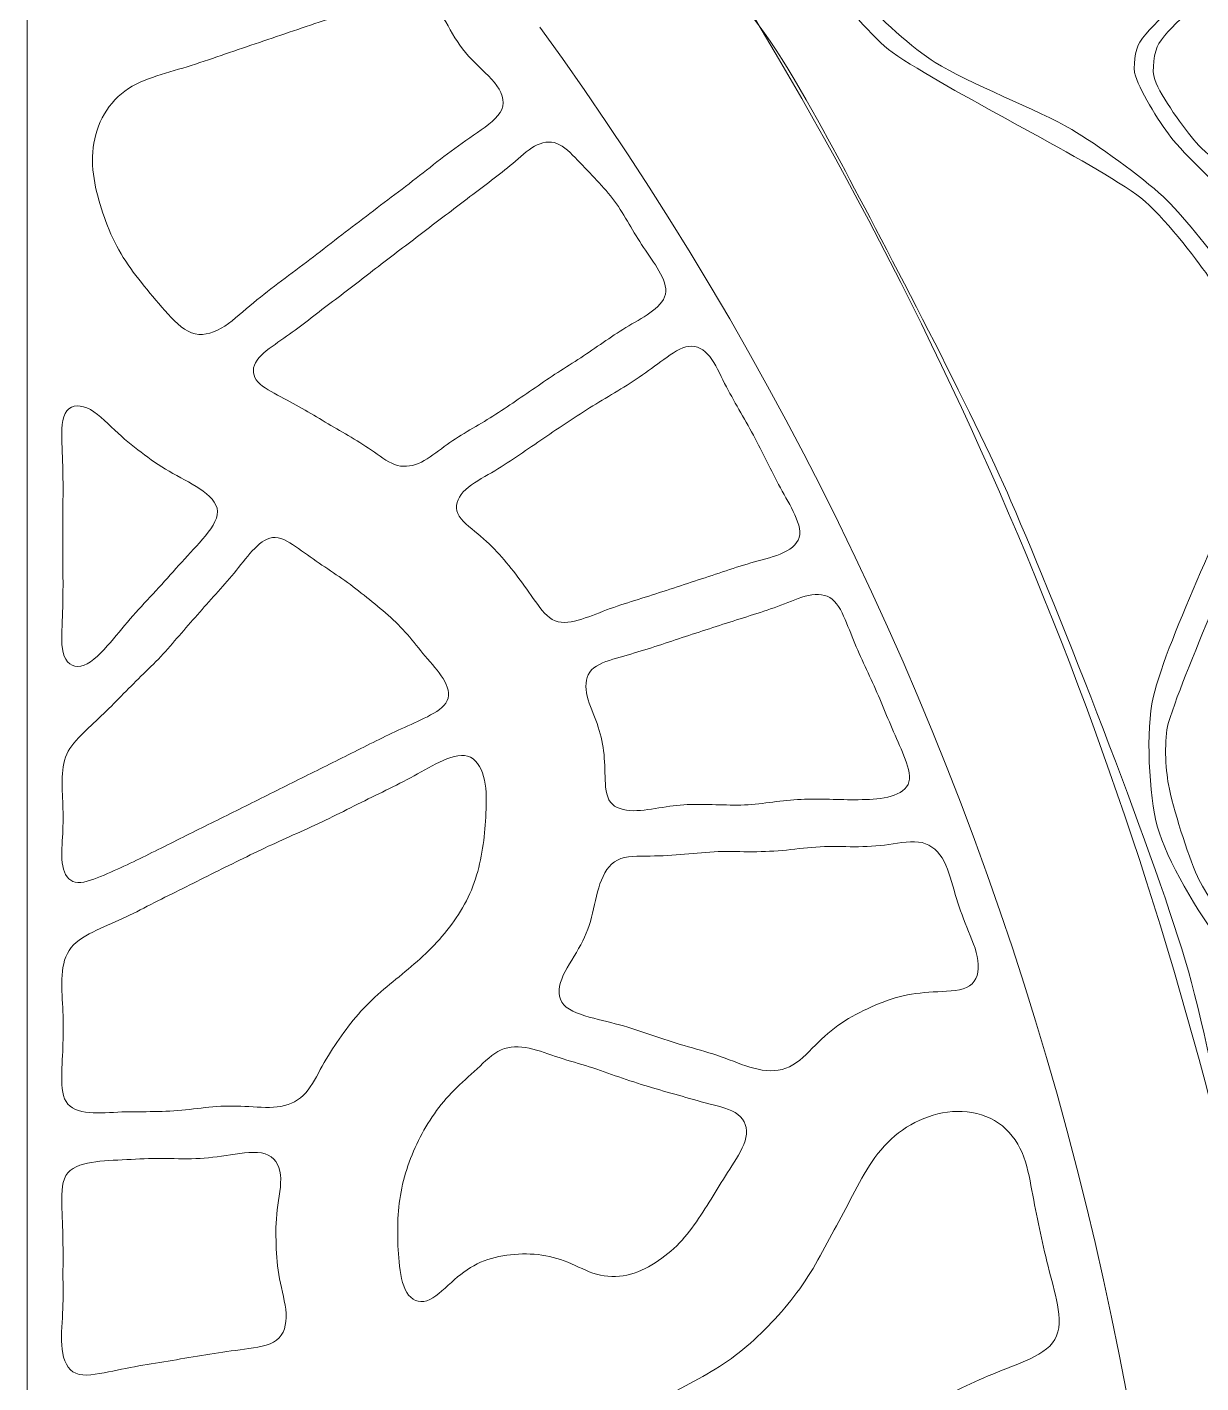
# Model space of a CAD drawing. Header units: inches. Extents: x 36 to 79.2, y 17.3 to 55.9.
# Drawn here: x 36.25 to 43.8, y 37.19 to 45.91 of the extents above; entities that cross this region are included whole.
import ezdxf

# ---------------------------------------------------------------- set-up
doc = ezdxf.new("R2010")
doc.units = ezdxf.units.IN
for name, color, linetype, lineweight in [('01_ORIGINAL_CAD', 7, 'CONTINUOUS', 20), ('02_APPROVED_PDF_OUTLINES', 7, 'CONTINUOUS', 15), ('10_EXTENSION_MASSES', 7, 'CONTINUOUS', 15)]:
    doc.layers.add(name, color=color, linetype=linetype, lineweight=lineweight)

msp = doc.modelspace()

# ---------------------------------------------------------------- linework, layer by layer
at = {"layer": '01_ORIGINAL_CAD'}
msp.add_line((36.2477, 17.9065), (36.2477, 55.9005), dxfattribs=at)
msp.add_lwpolyline([(44.2832, 37.0838, 0.090917), (40.9305, 45.9685, -0.652582), (40.9305, 49.0108, -0.158741), (45.0035, 48.4251, -0.098355), (47.824, 46.2028), (47.7547, 46.078)], format="xyb", dxfattribs=at)
msp.add_arc((22.064, 33.1953), 21.6191, 354.05829, 36.03187, dxfattribs=at)
at = {"layer": '02_APPROVED_PDF_OUTLINES'}
msp.add_open_spline([(41.9786, 49.0736), (42.1684, 49.0894), (42.5505, 49.0903), (42.7403, 49.0755), (42.9387, 49.06), (43.3354, 49.0074), (43.5268, 48.9529), (43.904, 48.8455), (44.6454, 48.5848), (45.006, 48.4306), (45.2068, 48.3448), (45.5113, 48.1413), (45.764, 47.9966), (45.7387, 47.8581), (45.6701, 47.6852), (45.6882, 47.5811), (45.7069, 47.4737), (45.8123, 47.2624), (45.9027, 47.2015), (46.2042, 46.9981), (46.8693, 46.6924), (47.2069, 46.5571), (47.2781, 46.5285), (47.4464, 46.5924), (47.5137, 46.5555), (47.6111, 46.5021), (47.7568, 46.3222), (47.8116, 46.2255), (47.8275, 46.1973), (47.7838, 46.1438), (47.7699, 46.1029), (47.0293, 46.5039), (46.2888, 46.9048), (45.5482, 47.3058), (45.2688, 46.5247), (44.8788, 45.5613), (44.7099, 44.9626), (44.6226, 44.6532), (44.5534, 44.0101), (44.5279, 43.6896), (44.5187, 43.5732), (44.5427, 43.3376), (44.5718, 43.2244), (44.5795, 43.1943), (44.637, 43.1496), (44.6678, 43.1456), (44.7464, 43.1356), (44.8784, 43.163), (44.9837, 43.1716), (44.9951, 43.1079), (45.0066, 43.0442), (45.018, 42.9805), (44.8818, 42.915), (44.677, 42.8751), (44.6093, 42.7841), (44.4642, 42.5889), (44.2942, 42.1247), (44.2117, 41.8958), (44.148, 41.7193), (44.0486, 41.3547), (44.0264, 41.1683), (44.0152, 41.0738), (44.0502, 40.8817), (44.0802, 40.7913), (44.1187, 40.6757), (44.2176, 40.4472), (44.2971, 40.3549), (44.5796, 40.0272), (45.2509, 39.4682), (45.5156, 39.126), (45.6355, 38.971), (45.7462, 38.5848), (45.8098, 38.3995), (45.8247, 38.356), (45.8468, 38.2582), (45.8274, 38.2167), (45.806, 38.1709), (45.7203, 38.1349), (45.6668, 38.0941), (45.8816, 37.7202), (46.1334, 37.2425), (46.3112, 36.9723), (46.4886, 36.7028), (46.8272, 36.2836), (47.0852, 35.9392), (47.3883, 36.007), (47.6915, 36.0747), (47.9947, 36.1425), (48.0209, 36.0542), (48.0384, 35.9373), (48.0732, 35.8776), (48.1064, 35.8208), (48.2041, 35.7278), (48.2583, 35.6906), (48.3725, 35.6123), (48.6099, 35.4635), (48.7411, 35.4196), (48.8182, 35.3937), (48.9911, 35.389), (49.0663, 35.4198), (49.1608, 35.4584), (49.2755, 35.5939), (49.3801, 35.6809), (49.477, 35.629), (49.574, 35.5771), (49.6709, 35.5251), (49.5983, 35.3856), (49.4752, 35.2225), (49.4531, 35.1066), (49.4386, 35.0305), (49.4874, 34.8695), (49.534, 34.8076), (49.7241, 34.5546), (50.199, 34.1265), (50.3831, 33.8692), (50.5809, 33.5928), (50.8692, 32.9722), (51.0523, 32.6859), (51.1111, 32.5939), (51.2593, 32.4293), (51.3459, 32.363), (51.4039, 32.3186), (51.5447, 32.2665), (51.6166, 32.2538), (51.7019, 32.2387), (51.8798, 32.2301), (51.963, 32.254), (52.2104, 32.3253), (52.6762, 32.5528), (52.9218, 32.63), (53.1693, 32.7078), (53.6722, 32.8549), (53.9311, 32.8725), (54.4794, 32.9097), (55.5806, 32.8168), (56.1293, 32.8476), (56.2022, 32.8517), (56.323, 32.9559), (56.3723, 33.0098), (56.3999, 33.04), (56.3869, 33.1429), (56.4206, 33.1662), (56.4938, 33.2168), (56.6462, 33.2402), (56.759, 33.2773), (56.7943, 33.18), (56.8158, 33.0455), (56.8649, 32.9855), (56.9094, 32.9311), (57.0399, 32.8507), (57.1101, 32.8484), (57.4639, 32.8365), (58.1698, 32.9264), (58.5238, 32.9297), (58.9523, 32.9336), (59.8149, 32.9496), (60.2374, 32.8772), (61.0286, 32.7417), (62.5606, 32.2275), (63.3535, 32.1024), (63.4351, 32.0895), (63.5483, 32.2718), (63.5708, 32.3513), (63.5933, 32.4308), (63.5503, 32.602), (63.5163, 32.6773), (63.4477, 32.8292), (63.2744, 33.1176), (63.1672, 33.2451), (63.0497, 33.3849), (62.8066, 33.5723), (62.6262, 33.7358), (62.732, 33.7813), (62.8377, 33.8268), (62.9434, 33.8723), (63.0241, 33.8003), (63.1377, 33.7219), (63.1855, 33.6564), (63.374, 33.3985), (63.6509, 32.9428), (63.8836, 32.586), (63.8319, 32.7962), (63.751, 33.0557), (63.7287, 33.2165), (63.6983, 33.435), (63.7164, 33.8809), (63.6736, 34.0973), (63.6412, 34.261), (63.5241, 34.5806), (63.4315, 34.7194), (63.3409, 34.8553), (63.0628, 35.0445), (62.9585, 35.1701), (62.9016, 35.2385), (62.8493, 35.3807), (62.7947, 35.486), (62.6882, 35.4367), (62.5615, 35.3557), (62.4752, 35.3382), (62.2766, 35.2978), (61.8578, 35.3297), (61.6685, 35.2571), (61.2353, 35.0911), (60.455, 34.5683), (60.0232, 34.3984), (59.8843, 34.3437), (59.6254, 34.3829), (59.4265, 34.3752), (59.6631, 34.5555), (59.9388, 34.8124), (60.1363, 34.9163), (60.231, 34.9661), (60.4625, 34.9299), (60.5609, 34.9722), (60.8589, 35.1002), (61.396, 35.4824), (61.7023, 35.589), (61.9076, 35.6604), (62.3516, 35.6922), (62.5679, 35.6704), (62.7522, 35.6517), (63.0354, 35.5105), (63.2691, 35.4306), (63.1814, 35.5421), (63.0857, 35.6947), (63.0059, 35.7651), (62.8969, 35.8615), (62.6542, 36.0269), (62.523, 36.0898), (62.384, 36.1565), (62.0875, 36.2496), (61.936, 36.2781), (61.7961, 36.3045), (61.5568, 36.2978), (61.3672, 36.3076), (61.52, 36.478), (61.7479, 36.6658), (61.8256, 36.8189), (61.8951, 36.9559), (61.8974, 37.222), (61.9333, 37.4236), (61.9921, 37.3924), (62.051, 37.3611), (62.1099, 37.3299), (62.0927, 37.173), (62.0418, 36.9765), (62.0583, 36.8593), (62.071, 36.7683), (62.1505, 36.5882), (62.2219, 36.5303), (62.4265, 36.3642), (62.9204, 36.1539), (63.128, 35.9915), (63.25, 35.896), (63.47, 35.6588), (63.5221, 35.5129), (63.5856, 35.3355), (63.5213, 34.9432), (63.568, 34.7606), (63.6293, 34.5208), (63.8851, 34.0859), (63.9481, 33.8466), (63.9887, 33.6927), (63.9515, 33.3677), (63.9764, 33.2105), (63.9934, 33.1032), (64.1242, 32.9067), (64.1143, 32.7985), (64.1049, 32.6953), (63.9766, 32.5161), (63.9062, 32.4401), (63.8076, 32.3337), (63.5767, 32.1526), (63.4503, 32.0814), (63.3613, 32.0313), (63.1596, 31.9454), (63.059, 31.9632), (62.8273, 32.0042), (62.4082, 32.2395), (62.1825, 32.306), (61.8888, 32.3925), (61.2901, 32.5269), (60.9875, 32.5735), (60.5514, 32.6406), (59.6727, 32.7319), (59.2324, 32.7603), (58.8493, 32.7851), (58.0807, 32.7992), (57.6971, 32.786), (56.8793, 32.7579), (55.2386, 32.7186), (54.4297, 32.5954), (53.7256, 32.4882), (52.3667, 32.0384), (51.6749, 31.869), (51.6236, 31.8564), (51.5134, 31.8521), (51.4633, 31.869), (51.3892, 31.8941), (51.2389, 31.9659), (51.1954, 32.031), (50.9617, 32.3813), (50.6193, 33.1595), (50.374, 33.5018), (50.1318, 33.8398), (49.5574, 34.4464), (49.2579, 34.7349), (49.1095, 34.8778), (48.7666, 35.1112), (48.5912, 35.2193), (48.4057, 35.3337), (48.0207, 35.5417), (47.8183, 35.6225), (47.5022, 35.7489), (46.7898, 35.8329), (46.5239, 36.0455), (46.2465, 36.2673), (45.9225, 36.93), (45.7774, 37.2542), (45.6525, 37.5334), (45.5504, 38.1438), (45.4551, 38.4344), (45.4091, 38.5747), (45.2954, 38.8502), (45.214, 38.9733), (45.1203, 39.1152), (44.8867, 39.3657), (44.7629, 39.4822), (44.5877, 39.6472), (44.1931, 39.9275), (44.0214, 40.096), (43.9456, 40.1705), (43.8247, 40.3496), (43.7807, 40.4463), (43.7165, 40.5876), (43.6224, 40.8857), (43.5933, 41.0381), (43.5748, 41.1344), (43.5641, 41.3364), (43.5924, 41.4302), (43.7172, 41.8433), (44.1005, 42.626), (44.1996, 43.046), (44.2476, 43.2495), (44.2093, 43.6764), (44.1706, 43.882), (44.1472, 44.0063), (44.0252, 44.2344), (43.9562, 44.3404), (43.8709, 44.4714), (43.6728, 44.7163), (43.5582, 44.8225), (43.4247, 44.9462), (43.1282, 45.1609), (42.9713, 45.2533), (42.7601, 45.3775), (42.2988, 45.5545), (42.0917, 45.6854), (41.9581, 45.7699), (41.7136, 45.9791), (41.6206, 46.1069), (41.5248, 46.2383), (41.3837, 46.5401), (41.3528, 46.6998), (41.3149, 46.8949), (41.3223, 47.2982), (41.3512, 47.4949), (41.3692, 47.6173), (41.471, 47.8489), (41.537, 47.9534), (41.6036, 48.0588), (41.7683, 48.2546), (41.8734, 48.3216), (42.0252, 48.4182), (42.3651, 48.551), (42.5402, 48.5922), (42.6861, 48.6266), (42.9897, 48.6288), (43.1394, 48.6195), (43.3138, 48.6088), (43.6597, 48.5508), (43.8302, 48.5126), (43.9597, 48.4836), (44.2152, 48.4065), (44.336, 48.3516), (44.4832, 48.2848), (44.7726, 48.1329), (44.8961, 48.0286), (44.9821, 47.956), (45.1144, 47.7651), (45.1547, 47.66), (45.1951, 47.5548), (45.2432, 47.3199), (45.209, 47.2125), (45.101, 46.8728), (44.7347, 46.2531), (44.6022, 45.9221), (44.5029, 45.6742), (44.3826, 45.1506), (44.284, 44.9025), (44.2712, 44.8702), (44.2061, 44.8522), (44.1672, 44.827), (44.0356, 44.9411), (43.859, 45.0713), (43.7724, 45.1691), (43.6919, 45.26), (43.5478, 45.461), (43.5049, 45.5747), (43.4842, 45.6295), (43.5002, 45.758), (43.5317, 45.8074), (43.6099, 45.93), (43.8465, 46.1131), (43.926, 46.2348), (43.9942, 46.3389), (44.09, 46.5739), (44.113, 46.6962), (44.1439, 46.8608), (44.1551, 47.199), (44.1385, 47.3657), (44.1272, 47.4796), (44.0612, 47.7045), (44.0027, 47.8028), (43.9562, 47.8808), (43.8138, 48.0044), (43.7333, 48.0465), (43.6284, 48.1013), (43.3962, 48.163), (43.2792, 48.1811), (43.1345, 48.2035), (42.8392, 48.2264), (42.6939, 48.2075), (42.5604, 48.1902), (42.353, 48.095), (42.1825, 48.0387), (42.4084, 48.0623), (42.6899, 48.107), (42.8602, 48.1094), (42.9974, 48.1113), (43.2717, 48.0819), (43.4064, 48.056), (43.4834, 48.0412), (43.6351, 47.9907), (43.7008, 47.9479), (43.77, 47.903), (43.8989, 47.7887), (43.9331, 47.7136), (43.9875, 47.5943), (44.0344, 47.3315), (44.0412, 47.2006), (44.0485, 47.0619), (44.0197, 46.7829), (43.9889, 46.6475), (43.9662, 46.5477), (43.8883, 46.3541), (43.8297, 46.2701), (43.7412, 46.1432), (43.4951, 45.9449), (43.4092, 45.8163), (43.3786, 45.7705), (43.3629, 45.65), (43.3807, 45.5979), (43.4193, 45.4846), (43.5474, 45.2774), (43.6243, 45.1857), (43.7315, 45.0579), (43.9735, 44.8242), (44.1101, 44.7285), (44.1435, 44.7051), (44.239, 44.7089), (44.2731, 44.7311), (44.3221, 44.763), (44.387, 44.8676), (44.4076, 44.9223), (44.4812, 45.1188), (44.5658, 45.5334), (44.6465, 45.7271), (44.7845, 46.0586), (45.1448, 46.6836), (45.2795, 47.0165), (45.318, 47.1115), (45.3506, 47.3221), (45.3326, 47.4231), (45.3081, 47.5611), (45.2066, 47.8333), (45.1156, 47.94), (44.9916, 48.0853), (44.6737, 48.3113), (44.5025, 48.3959), (44.3022, 48.495), (43.8703, 48.6275), (43.6499, 48.6645), (43.3875, 48.7085), (42.8516, 48.7429), (42.5867, 48.7174), (42.4182, 48.7011), (42.0923, 48.5838), (41.9451, 48.5001), (41.8134, 48.4253), (41.5753, 48.2237), (41.4935, 48.0961), (41.3841, 47.9254), (41.2393, 47.5386), (41.201, 47.3394), (41.1717, 47.1874), (41.1997, 46.8729), (41.2287, 46.7208), (41.2544, 46.5862), (41.3466, 46.3233), (41.4175, 46.206), (41.4957, 46.0767), (41.6914, 45.8371), (41.8154, 45.7508), (42.1891, 45.4907), (43.0163, 45.0958), (43.3887, 44.8339), (43.5257, 44.7376), (43.7352, 44.4683), (43.833, 44.3322), (43.8945, 44.2467), (43.996, 44.0572), (44.0206, 43.9547), (44.0641, 43.7732), (44.1424, 43.3947), (44.1018, 43.2125), (44.0079, 42.7915), (43.594, 42.0172), (43.4947, 41.5974), (43.4468, 41.3945), (43.4675, 40.965), (43.5229, 40.7641), (43.5784, 40.5628), (43.791, 40.1918), (43.9261, 40.0326), (44.0771, 39.8547), (44.4791, 39.6017), (44.647, 39.4396), (44.7915, 39.3001), (45.0871, 39.013), (45.1711, 38.8305), (45.3503, 38.4411), (45.5074, 37.5855), (45.6805, 37.1933), (45.8102, 36.8996), (46.1413, 36.4718), (46.3717, 36.1111), (45.8269, 36.1808), (45.1156, 36.1571), (44.7374, 36.3202), (44.56, 36.3967), (44.398, 36.7998), (44.3444, 36.9853), (44.1368, 37.7038), (43.9163, 39.1904), (43.7012, 39.9066), (43.474, 40.6632), (42.8931, 42.1356), (42.5799, 42.8608), (42.3386, 43.4197), (41.7725, 44.4992), (41.4862, 45.0364), (41.3588, 45.2754), (41.0977, 45.7543), (40.9262, 45.964), (40.8498, 46.0574), (40.6093, 46.1425), (40.5173, 46.2206), (40.4267, 46.2976), (40.2608, 46.4738), (40.2032, 46.5778), (40.1167, 46.7338), (39.9753, 47.0681), (39.9499, 47.2447), (39.9239, 47.4247), (39.9666, 47.7919), (40.0025, 47.9702), (40.0226, 48.0705), (40.1141, 48.2579), (40.1707, 48.3431), (40.2185, 48.4151), (40.3406, 48.5428), (40.4134, 48.5893), (40.5768, 48.6936), (40.9199, 48.8826), (41.105, 48.9399), (41.3161, 49.0052), (41.7585, 49.0554), (41.9786, 49.0736)], degree=3, knots=[0, 0, 0, 0, 0.005102, 0.005102, 0.005102, 0.010204, 0.010204, 0.010204, 0.015306, 0.015306, 0.015306, 0.020408, 0.020408, 0.020408, 0.02551, 0.02551, 0.02551, 0.030612, 0.030612, 0.030612, 0.035714, 0.035714, 0.035714, 0.040816, 0.040816, 0.040816, 0.045918, 0.045918, 0.045918, 0.05102, 0.05102, 0.05102, 0.056122, 0.056122, 0.056122, 0.061224, 0.061224, 0.061224, 0.066327, 0.066327, 0.066327, 0.071429, 0.071429, 0.071429, 0.076531, 0.076531, 0.076531, 0.081633, 0.081633, 0.081633, 0.086735, 0.086735, 0.086735, 0.091837, 0.091837, 0.091837, 0.096939, 0.096939, 0.096939, 0.102041, 0.102041, 0.102041, 0.107143, 0.107143, 0.107143, 0.112245, 0.112245, 0.112245, 0.117347, 0.117347, 0.117347, 0.122449, 0.122449, 0.122449, 0.127551, 0.127551, 0.127551, 0.132653, 0.132653, 0.132653, 0.137755, 0.137755, 0.137755, 0.142857, 0.142857, 0.142857, 0.147959, 0.147959, 0.147959, 0.153061, 0.153061, 0.153061, 0.158163, 0.158163, 0.158163, 0.163265, 0.163265, 0.163265, 0.168367, 0.168367, 0.168367, 0.173469, 0.173469, 0.173469, 0.178571, 0.178571, 0.178571, 0.183673, 0.183673, 0.183673, 0.188776, 0.188776, 0.188776, 0.193878, 0.193878, 0.193878, 0.19898, 0.19898, 0.19898, 0.204082, 0.204082, 0.204082, 0.209184, 0.209184, 0.209184, 0.214286, 0.214286, 0.214286, 0.219388, 0.219388, 0.219388, 0.22449, 0.22449, 0.22449, 0.229592, 0.229592, 0.229592, 0.234694, 0.234694, 0.234694, 0.239796, 0.239796, 0.239796, 0.244898, 0.244898, 0.244898, 0.25, 0.25, 0.25, 0.255102, 0.255102, 0.255102, 0.260204, 0.260204, 0.260204, 0.265306, 0.265306, 0.265306, 0.270408, 0.270408, 0.270408, 0.27551, 0.27551, 0.27551, 0.280612, 0.280612, 0.280612, 0.285714, 0.285714, 0.285714, 0.290816, 0.290816, 0.290816, 0.295918, 0.295918, 0.295918, 0.30102, 0.30102, 0.30102, 0.306122, 0.306122, 0.306122, 0.311224, 0.311224, 0.311224, 0.316327, 0.316327, 0.316327, 0.321429, 0.321429, 0.321429, 0.326531, 0.326531, 0.326531, 0.331633, 0.331633, 0.331633, 0.336735, 0.336735, 0.336735, 0.341837, 0.341837, 0.341837, 0.346939, 0.346939, 0.346939, 0.352041, 0.352041, 0.352041, 0.357143, 0.357143, 0.357143, 0.362245, 0.362245, 0.362245, 0.367347, 0.367347, 0.367347, 0.372449, 0.372449, 0.372449, 0.377551, 0.377551, 0.377551, 0.382653, 0.382653, 0.382653, 0.387755, 0.387755, 0.387755, 0.392857, 0.392857, 0.392857, 0.397959, 0.397959, 0.397959, 0.403061, 0.403061, 0.403061, 0.408163, 0.408163, 0.408163, 0.413265, 0.413265, 0.413265, 0.418367, 0.418367, 0.418367, 0.423469, 0.423469, 0.423469, 0.428571, 0.428571, 0.428571, 0.433673, 0.433673, 0.433673, 0.438776, 0.438776, 0.438776, 0.443878, 0.443878, 0.443878, 0.44898, 0.44898, 0.44898, 0.454082, 0.454082, 0.454082, 0.459184, 0.459184, 0.459184, 0.464286, 0.464286, 0.464286, 0.469388, 0.469388, 0.469388, 0.47449, 0.47449, 0.47449, 0.479592, 0.479592, 0.479592, 0.484694, 0.484694, 0.484694, 0.489796, 0.489796, 0.489796, 0.494898, 0.494898, 0.494898, 0.5, 0.5, 0.5, 0.505102, 0.505102, 0.505102, 0.510204, 0.510204, 0.510204, 0.515306, 0.515306, 0.515306, 0.520408, 0.520408, 0.520408, 0.52551, 0.52551, 0.52551, 0.530612, 0.530612, 0.530612, 0.535714, 0.535714, 0.535714, 0.540816, 0.540816, 0.540816, 0.545918, 0.545918, 0.545918, 0.55102, 0.55102, 0.55102, 0.556122, 0.556122, 0.556122, 0.561224, 0.561224, 0.561224, 0.566327, 0.566327, 0.566327, 0.571429, 0.571429, 0.571429, 0.576531, 0.576531, 0.576531, 0.581633, 0.581633, 0.581633, 0.586735, 0.586735, 0.586735, 0.591837, 0.591837, 0.591837, 0.596939, 0.596939, 0.596939, 0.602041, 0.602041, 0.602041, 0.607143, 0.607143, 0.607143, 0.612245, 0.612245, 0.612245, 0.617347, 0.617347, 0.617347, 0.622449, 0.622449, 0.622449, 0.627551, 0.627551, 0.627551, 0.632653, 0.632653, 0.632653, 0.637755, 0.637755, 0.637755, 0.642857, 0.642857, 0.642857, 0.647959, 0.647959, 0.647959, 0.653061, 0.653061, 0.653061, 0.658163, 0.658163, 0.658163, 0.663265, 0.663265, 0.663265, 0.668367, 0.668367, 0.668367, 0.673469, 0.673469, 0.673469, 0.678571, 0.678571, 0.678571, 0.683673, 0.683673, 0.683673, 0.688776, 0.688776, 0.688776, 0.693878, 0.693878, 0.693878, 0.69898, 0.69898, 0.69898, 0.704082, 0.704082, 0.704082, 0.709184, 0.709184, 0.709184, 0.714286, 0.714286, 0.714286, 0.719388, 0.719388, 0.719388, 0.72449, 0.72449, 0.72449, 0.729592, 0.729592, 0.729592, 0.734694, 0.734694, 0.734694, 0.739796, 0.739796, 0.739796, 0.744898, 0.744898, 0.744898, 0.75, 0.75, 0.75, 0.755102, 0.755102, 0.755102, 0.760204, 0.760204, 0.760204, 0.765306, 0.765306, 0.765306, 0.770408, 0.770408, 0.770408, 0.77551, 0.77551, 0.77551, 0.780612, 0.780612, 0.780612, 0.785714, 0.785714, 0.785714, 0.790816, 0.790816, 0.790816, 0.795918, 0.795918, 0.795918, 0.80102, 0.80102, 0.80102, 0.806122, 0.806122, 0.806122, 0.811224, 0.811224, 0.811224, 0.816327, 0.816327, 0.816327, 0.821429, 0.821429, 0.821429, 0.826531, 0.826531, 0.826531, 0.831633, 0.831633, 0.831633, 0.836735, 0.836735, 0.836735, 0.841837, 0.841837, 0.841837, 0.846939, 0.846939, 0.846939, 0.852041, 0.852041, 0.852041, 0.857143, 0.857143, 0.857143, 0.862245, 0.862245, 0.862245, 0.867347, 0.867347, 0.867347, 0.872449, 0.872449, 0.872449, 0.877551, 0.877551, 0.877551, 0.882653, 0.882653, 0.882653, 0.887755, 0.887755, 0.887755, 0.892857, 0.892857, 0.892857, 0.897959, 0.897959, 0.897959, 0.903061, 0.903061, 0.903061, 0.908163, 0.908163, 0.908163, 0.913265, 0.913265, 0.913265, 0.918367, 0.918367, 0.918367, 0.923469, 0.923469, 0.923469, 0.928571, 0.928571, 0.928571, 0.933673, 0.933673, 0.933673, 0.938776, 0.938776, 0.938776, 0.943878, 0.943878, 0.943878, 0.94898, 0.94898, 0.94898, 0.954082, 0.954082, 0.954082, 0.959184, 0.959184, 0.959184, 0.964286, 0.964286, 0.964286, 0.969388, 0.969388, 0.969388, 0.97449, 0.97449, 0.97449, 0.979592, 0.979592, 0.979592, 0.984694, 0.984694, 0.984694, 0.989796, 0.989796, 0.989796, 0.994898, 0.994898, 0.994898, 1, 1, 1, 1], dxfattribs=at)
at = {"layer": '10_EXTENSION_MASSES'}
for points, knots in [([(36.6888, 44.8819), (36.6729, 44.9568), (36.664, 45.0326), (36.6698, 45.1084), (36.6756, 45.1842), (36.6961, 45.26), (36.7312, 45.3282), (36.7663, 45.3963), (36.8159, 45.4567), (36.8767, 45.5011), (36.9375, 45.5454), (37.0095, 45.5737), (37.0828, 45.5981), (37.1562, 45.6225), (37.2308, 45.643), (37.3045, 45.666), (37.3782, 45.689), (37.4509, 45.7146), (37.5238, 45.7397), (37.5967, 45.7649), (37.6697, 45.7896), (37.7429, 45.8143), (37.816, 45.839), (37.8892, 45.8637), (37.9622, 45.8885), (38.0353, 45.9134), (38.1082, 45.9384), (38.181, 45.9622), (38.2538, 45.986), (38.3265, 46.0085), (38.4012, 46.0341), (38.476, 46.0597), (38.5529, 46.0884), (38.6267, 46.1046), (38.7005, 46.1209), (38.7713, 46.1248), (38.8257, 46.0916), (38.8801, 46.0584), (38.9182, 45.9881), (38.9569, 45.9199), (38.9956, 45.8516), (39.0349, 45.7853), (39.0884, 45.7256), (39.1419, 45.666), (39.2096, 45.613), (39.2553, 45.5559), (39.3009, 45.4988), (39.3246, 45.4376), (39.3023, 45.3829), (39.2801, 45.3283), (39.212, 45.2801), (39.1458, 45.2337), (39.0795, 45.1874), (39.015, 45.1428), (38.9536, 45.0969), (38.8923, 45.0509), (38.834, 45.0036), (38.7741, 44.9569), (38.7143, 44.9103), (38.6528, 44.8643), (38.5916, 44.818), (38.5304, 44.7717), (38.4695, 44.7251), (38.4087, 44.6788), (38.348, 44.6325), (38.2873, 44.5866), (38.2268, 44.5398), (38.1662, 44.493), (38.1056, 44.4454), (38.0448, 44.3991), (37.9839, 44.3528), (37.9228, 44.3078), (37.8623, 44.2621), (37.8017, 44.2164), (37.7419, 44.17), (37.6812, 44.1184), (37.6206, 44.0669), (37.5593, 44.0101), (37.496, 43.974), (37.4328, 43.9378), (37.3677, 43.9223), (37.3067, 43.9447), (37.2457, 43.9672), (37.1886, 44.0276), (37.1351, 44.0878), (37.0816, 44.1481), (37.0315, 44.2082), (36.9837, 44.2684), (36.936, 44.3285), (36.8904, 44.3886), (36.852, 44.4536), (36.8135, 44.5186), (36.7822, 44.5886), (36.755, 44.6607), (36.7278, 44.7327), (36.7048, 44.8069), (36.6888, 44.8819)], [0, 0, 0, 0, 0.03125, 0.03125, 0.03125, 0.0625, 0.0625, 0.0625, 0.09375, 0.09375, 0.09375, 0.125, 0.125, 0.125, 0.15625, 0.15625, 0.15625, 0.1875, 0.1875, 0.1875, 0.21875, 0.21875, 0.21875, 0.25, 0.25, 0.25, 0.28125, 0.28125, 0.28125, 0.3125, 0.3125, 0.3125, 0.34375, 0.34375, 0.34375, 0.375, 0.375, 0.375, 0.40625, 0.40625, 0.40625, 0.4375, 0.4375, 0.4375, 0.46875, 0.46875, 0.46875, 0.5, 0.5, 0.5, 0.53125, 0.53125, 0.53125, 0.5625, 0.5625, 0.5625, 0.59375, 0.59375, 0.59375, 0.625, 0.625, 0.625, 0.65625, 0.65625, 0.65625, 0.6875, 0.6875, 0.6875, 0.71875, 0.71875, 0.71875, 0.75, 0.75, 0.75, 0.78125, 0.78125, 0.78125, 0.8125, 0.8125, 0.8125, 0.84375, 0.84375, 0.84375, 0.875, 0.875, 0.875, 0.90625, 0.90625, 0.90625, 0.9375, 0.9375, 0.9375, 0.96875, 0.96875, 0.96875, 1, 1, 1, 1]), ([(37.7336, 43.6284), (37.701, 43.6653), (37.6946, 43.71), (37.7175, 43.7524), (37.7404, 43.7947), (37.7926, 43.8345), (37.8433, 43.8707), (37.8939, 43.9069), (37.943, 43.9395), (37.9899, 43.9741), (38.0369, 44.0087), (38.0816, 44.0453), (38.1274, 44.0809), (38.1732, 44.1165), (38.22, 44.1511), (38.2664, 44.186), (38.3128, 44.2208), (38.3588, 44.2559), (38.4048, 44.2916), (38.4507, 44.3272), (38.4966, 44.3635), (38.5429, 44.3991), (38.5891, 44.4347), (38.6358, 44.4696), (38.682, 44.5047), (38.7282, 44.5399), (38.7739, 44.5753), (38.8199, 44.6104), (38.8659, 44.6455), (38.9123, 44.6802), (38.9587, 44.7154), (39.0051, 44.7505), (39.0516, 44.7859), (39.098, 44.8212), (39.1444, 44.8564), (39.1907, 44.8915), (39.2369, 44.9264), (39.283, 44.9613), (39.329, 44.9961), (39.3747, 45.0354), (39.4204, 45.0747), (39.4658, 45.1185), (39.5134, 45.1452), (39.561, 45.1719), (39.6109, 45.1815), (39.6577, 45.1636), (39.7044, 45.1458), (39.7481, 45.1005), (39.7907, 45.0562), (39.8333, 45.012), (39.8749, 44.9686), (39.915, 44.9255), (39.9551, 44.8824), (39.9937, 44.8394), (40.028, 44.7927), (40.0623, 44.7459), (40.0923, 44.6954), (40.122, 44.6451), (40.1517, 44.5948), (40.1811, 44.5447), (40.2144, 44.4946), (40.2477, 44.4445), (40.2848, 44.3944), (40.3143, 44.343), (40.3438, 44.2917), (40.3657, 44.2392), (40.3558, 44.193), (40.3459, 44.1469), (40.3042, 44.1072), (40.2559, 44.0729), (40.2076, 44.0386), (40.1527, 44.0097), (40.1015, 43.9789), (40.0503, 43.9481), (40.0027, 43.9154), (39.955, 43.8825), (39.9072, 43.8497), (39.8593, 43.8167), (39.8106, 43.7848), (39.7619, 43.7529), (39.7124, 43.7219), (39.6634, 43.6899), (39.6145, 43.6579), (39.566, 43.6248), (39.5177, 43.5918), (39.4693, 43.5588), (39.421, 43.5258), (39.3728, 43.493), (39.3246, 43.4602), (39.2766, 43.4275), (39.2275, 43.3972), (39.1784, 43.3668), (39.1283, 43.3389), (39.079, 43.3092), (39.0298, 43.2794), (38.9814, 43.2479), (38.9328, 43.2126), (38.8843, 43.1772), (38.8356, 43.138), (38.7851, 43.1132), (38.7346, 43.0884), (38.6823, 43.078), (38.6317, 43.0914), (38.5811, 43.1047), (38.532, 43.1417), (38.4826, 43.1762), (38.4333, 43.2107), (38.3835, 43.2425), (38.3336, 43.2726), (38.2837, 43.3026), (38.2337, 43.3308), (38.1844, 43.3599), (38.1351, 43.3889), (38.0866, 43.4187), (38.0366, 43.4478), (37.9867, 43.4769), (37.9353, 43.5052), (37.8801, 43.5338), (37.825, 43.5625), (37.7662, 43.5915), (37.7336, 43.6284)], [0, 0, 0, 0, 0.025, 0.025, 0.025, 0.05, 0.05, 0.05, 0.075, 0.075, 0.075, 0.1, 0.1, 0.1, 0.125, 0.125, 0.125, 0.15, 0.15, 0.15, 0.175, 0.175, 0.175, 0.2, 0.2, 0.2, 0.225, 0.225, 0.225, 0.25, 0.25, 0.25, 0.275, 0.275, 0.275, 0.3, 0.3, 0.3, 0.325, 0.325, 0.325, 0.35, 0.35, 0.35, 0.375, 0.375, 0.375, 0.4, 0.4, 0.4, 0.425, 0.425, 0.425, 0.45, 0.45, 0.45, 0.475, 0.475, 0.475, 0.5, 0.5, 0.5, 0.525, 0.525, 0.525, 0.55, 0.55, 0.55, 0.575, 0.575, 0.575, 0.6, 0.6, 0.6, 0.625, 0.625, 0.625, 0.65, 0.65, 0.65, 0.675, 0.675, 0.675, 0.7, 0.7, 0.7, 0.725, 0.725, 0.725, 0.75, 0.75, 0.75, 0.775, 0.775, 0.775, 0.8, 0.8, 0.8, 0.825, 0.825, 0.825, 0.85, 0.85, 0.85, 0.875, 0.875, 0.875, 0.9, 0.9, 0.9, 0.925, 0.925, 0.925, 0.95, 0.95, 0.95, 0.975, 0.975, 0.975, 1, 1, 1, 1]), ([(39.0192, 42.7812), (38.999, 42.8272), (39.0153, 42.878), (39.0549, 42.9207), (39.0944, 42.9634), (39.1571, 42.9981), (39.2148, 43.032), (39.2726, 43.066), (39.3254, 43.0993), (39.3777, 43.1339), (39.43, 43.1685), (39.4818, 43.2045), (39.5339, 43.2402), (39.586, 43.2759), (39.6384, 43.3114), (39.6906, 43.3464), (39.7429, 43.3814), (39.7952, 43.416), (39.8482, 43.4492), (39.9012, 43.4825), (39.955, 43.5145), (40.0086, 43.5469), (40.0622, 43.5793), (40.1155, 43.6122), (40.1681, 43.6472), (40.2206, 43.6822), (40.2724, 43.7193), (40.3261, 43.7592), (40.3797, 43.799), (40.4354, 43.8416), (40.4875, 43.8542), (40.5396, 43.8669), (40.5882, 43.8495), (40.6272, 43.8083), (40.6662, 43.7671), (40.6955, 43.7021), (40.7255, 43.642), (40.7555, 43.582), (40.786, 43.5268), (40.8172, 43.472), (40.8483, 43.4171), (40.8801, 43.3626), (40.9105, 43.307), (40.9409, 43.2513), (40.97, 43.1946), (40.998, 43.1381), (41.026, 43.0816), (41.053, 43.0253), (41.0839, 42.9686), (41.1147, 42.9119), (41.1493, 42.8547), (41.1782, 42.7956), (41.2071, 42.7365), (41.2303, 42.6754), (41.2169, 42.6278), (41.2034, 42.5802), (41.1533, 42.546), (41.0946, 42.5212), (41.036, 42.4965), (40.9689, 42.4811), (40.9058, 42.4635), (40.8427, 42.4459), (40.7836, 42.4261), (40.7239, 42.4062), (40.6642, 42.3863), (40.604, 42.3664), (40.5436, 42.3466), (40.4833, 42.3269), (40.4228, 42.3072), (40.3623, 42.2875), (40.3019, 42.2679), (40.2415, 42.2483), (40.1813, 42.2294), (40.1211, 42.2104), (40.0611, 42.192), (40.0004, 42.1698), (39.9397, 42.1475), (39.8783, 42.1214), (39.8172, 42.1025), (39.7561, 42.0835), (39.6953, 42.0718), (39.6455, 42.0917), (39.5958, 42.1115), (39.5572, 42.1629), (39.5194, 42.2155), (39.4816, 42.268), (39.4446, 42.3218), (39.4066, 42.3727), (39.3686, 42.4235), (39.3296, 42.4715), (39.2872, 42.5178), (39.2448, 42.564), (39.1991, 42.6084), (39.1477, 42.6512), (39.0964, 42.6941), (39.0395, 42.7352), (39.0192, 42.7812)], [0, 0, 0, 0, 0.03125, 0.03125, 0.03125, 0.0625, 0.0625, 0.0625, 0.09375, 0.09375, 0.09375, 0.125, 0.125, 0.125, 0.15625, 0.15625, 0.15625, 0.1875, 0.1875, 0.1875, 0.21875, 0.21875, 0.21875, 0.25, 0.25, 0.25, 0.28125, 0.28125, 0.28125, 0.3125, 0.3125, 0.3125, 0.34375, 0.34375, 0.34375, 0.375, 0.375, 0.375, 0.40625, 0.40625, 0.40625, 0.4375, 0.4375, 0.4375, 0.46875, 0.46875, 0.46875, 0.5, 0.5, 0.5, 0.53125, 0.53125, 0.53125, 0.5625, 0.5625, 0.5625, 0.59375, 0.59375, 0.59375, 0.625, 0.625, 0.625, 0.65625, 0.65625, 0.65625, 0.6875, 0.6875, 0.6875, 0.71875, 0.71875, 0.71875, 0.75, 0.75, 0.75, 0.78125, 0.78125, 0.78125, 0.8125, 0.8125, 0.8125, 0.84375, 0.84375, 0.84375, 0.875, 0.875, 0.875, 0.90625, 0.90625, 0.90625, 0.9375, 0.9375, 0.9375, 0.96875, 0.96875, 0.96875, 1, 1, 1, 1]), ([(36.4924, 43.4252), (36.5184, 43.4754), (36.5743, 43.487), (36.633, 43.4615), (36.6917, 43.436), (36.7532, 43.3734), (36.8113, 43.3192), (36.8694, 43.265), (36.924, 43.2192), (36.9808, 43.1758), (37.0377, 43.1323), (37.0968, 43.0913), (37.1617, 43.0537), (37.2265, 43.0162), (37.2972, 42.9821), (37.3583, 42.9409), (37.4195, 42.8997), (37.4713, 42.8514), (37.4731, 42.7953), (37.475, 42.7391), (37.4269, 42.6751), (37.3766, 42.6161), (37.3264, 42.5571), (37.2739, 42.5031), (37.2239, 42.4485), (37.1739, 42.394), (37.1265, 42.3389), (37.077, 42.2849), (37.0276, 42.231), (36.9762, 42.1781), (36.9283, 42.1236), (36.8805, 42.0691), (36.8362, 42.0131), (36.7835, 41.9523), (36.7308, 41.8914), (36.6696, 41.8259), (36.614, 41.8049), (36.5585, 41.784), (36.5086, 41.8077), (36.4866, 41.8641), (36.4647, 41.9205), (36.4706, 42.0097), (36.4741, 42.0902), (36.4776, 42.1706), (36.4786, 42.2424), (36.4787, 42.3151), (36.4788, 42.3878), (36.478, 42.4616), (36.4776, 42.5358), (36.4772, 42.61), (36.4772, 42.6845), (36.4777, 42.7585), (36.4782, 42.8325), (36.4792, 42.906), (36.4787, 42.979), (36.4782, 43.0521), (36.4762, 43.1247), (36.4733, 43.2054), (36.4703, 43.2861), (36.4664, 43.375), (36.4924, 43.4252)], [0, 0, 0, 0, 0.05, 0.05, 0.05, 0.1, 0.1, 0.1, 0.15, 0.15, 0.15, 0.2, 0.2, 0.2, 0.25, 0.25, 0.25, 0.3, 0.3, 0.3, 0.35, 0.35, 0.35, 0.4, 0.4, 0.4, 0.45, 0.45, 0.45, 0.5, 0.5, 0.5, 0.55, 0.55, 0.55, 0.6, 0.6, 0.6, 0.65, 0.65, 0.65, 0.7, 0.7, 0.7, 0.75, 0.75, 0.75, 0.8, 0.8, 0.8, 0.85, 0.85, 0.85, 0.9, 0.9, 0.9, 0.95, 0.95, 0.95, 1, 1, 1, 1]), ([(36.721, 40.4463), (36.6623, 40.4222), (36.6015, 40.3997), (36.5578, 40.4089), (36.5142, 40.4181), (36.4877, 40.4592), (36.4772, 40.5135), (36.4668, 40.5679), (36.4724, 40.6356), (36.4757, 40.6992), (36.479, 40.7627), (36.4801, 40.8221), (36.4785, 40.8822), (36.4769, 40.9424), (36.4726, 41.0033), (36.4733, 41.0631), (36.4739, 41.1229), (36.4795, 41.1816), (36.5027, 41.2328), (36.5259, 41.2839), (36.5667, 41.3276), (36.6097, 41.37), (36.6528, 41.4124), (36.6981, 41.4535), (36.7416, 41.4955), (36.7851, 41.5374), (36.8269, 41.5802), (36.869, 41.6228), (36.9112, 41.6654), (36.9537, 41.7078), (36.9965, 41.75), (37.0394, 41.7921), (37.0825, 41.8341), (37.1232, 41.8779), (37.1638, 41.9217), (37.2019, 41.9674), (37.2408, 42.0126), (37.2796, 42.0578), (37.3192, 42.1026), (37.3587, 42.1471), (37.3982, 42.1917), (37.4375, 42.2362), (37.4768, 42.2804), (37.5162, 42.3246), (37.5555, 42.3686), (37.5943, 42.4165), (37.6331, 42.4644), (37.6714, 42.5162), (37.7125, 42.5576), (37.7536, 42.599), (37.7975, 42.6301), (37.8451, 42.6282), (37.8928, 42.6264), (37.9441, 42.5916), (37.9947, 42.5561), (38.0454, 42.5206), (38.0953, 42.4844), (38.1451, 42.4504), (38.1948, 42.4164), (38.2443, 42.3848), (38.2924, 42.3504), (38.3404, 42.316), (38.387, 42.2789), (38.4336, 42.2416), (38.4803, 42.2044), (38.5271, 42.1671), (38.5713, 42.1277), (38.6155, 42.0883), (38.6572, 42.0467), (38.6958, 42.0024), (38.7344, 41.9581), (38.77, 41.9109), (38.8102, 41.8635), (38.8504, 41.816), (38.8953, 41.7682), (38.9253, 41.719), (38.9553, 41.6699), (38.9706, 41.6193), (38.9517, 41.5776), (38.9328, 41.5359), (38.8797, 41.503), (38.8243, 41.4744), (38.7689, 41.4457), (38.711, 41.4212), (38.6557, 41.396), (38.6004, 41.3708), (38.5476, 41.345), (38.4944, 41.3186), (38.4413, 41.2922), (38.3878, 41.2654), (38.3344, 41.2386), (38.2811, 41.2118), (38.2278, 41.1849), (38.1744, 41.1585), (38.121, 41.1321), (38.0675, 41.106), (38.0141, 41.0795), (37.9607, 41.053), (37.9073, 41.026), (37.8539, 40.9992), (37.8005, 40.9723), (37.7472, 40.9457), (37.6938, 40.919), (37.6404, 40.8924), (37.5869, 40.8657), (37.5334, 40.8392), (37.4799, 40.8126), (37.4262, 40.7862), (37.3726, 40.7595), (37.319, 40.7329), (37.2654, 40.706), (37.2117, 40.6792), (37.1581, 40.6524), (37.1044, 40.6257), (37.0512, 40.5994), (36.998, 40.5731), (36.9454, 40.5473), (36.8908, 40.5216), (36.8362, 40.4959), (36.7797, 40.4704), (36.721, 40.4463)], [0, 0, 0, 0, 0.025, 0.025, 0.025, 0.05, 0.05, 0.05, 0.075, 0.075, 0.075, 0.1, 0.1, 0.1, 0.125, 0.125, 0.125, 0.15, 0.15, 0.15, 0.175, 0.175, 0.175, 0.2, 0.2, 0.2, 0.225, 0.225, 0.225, 0.25, 0.25, 0.25, 0.275, 0.275, 0.275, 0.3, 0.3, 0.3, 0.325, 0.325, 0.325, 0.35, 0.35, 0.35, 0.375, 0.375, 0.375, 0.4, 0.4, 0.4, 0.425, 0.425, 0.425, 0.45, 0.45, 0.45, 0.475, 0.475, 0.475, 0.5, 0.5, 0.5, 0.525, 0.525, 0.525, 0.55, 0.55, 0.55, 0.575, 0.575, 0.575, 0.6, 0.6, 0.6, 0.625, 0.625, 0.625, 0.65, 0.65, 0.65, 0.675, 0.675, 0.675, 0.7, 0.7, 0.7, 0.725, 0.725, 0.725, 0.75, 0.75, 0.75, 0.775, 0.775, 0.775, 0.8, 0.8, 0.8, 0.825, 0.825, 0.825, 0.85, 0.85, 0.85, 0.875, 0.875, 0.875, 0.9, 0.9, 0.9, 0.925, 0.925, 0.925, 0.95, 0.95, 0.95, 0.975, 0.975, 0.975, 1, 1, 1, 1]), ([(39.8481, 41.6271), (39.838, 41.6842), (39.8457, 41.7383), (39.8811, 41.7755), (39.9165, 41.8126), (39.9795, 41.8328), (40.0414, 41.8511), (40.1032, 41.8694), (40.1638, 41.886), (40.2228, 41.9041), (40.2818, 41.9222), (40.3394, 41.9419), (40.3974, 41.9613), (40.4555, 41.9806), (40.514, 41.9996), (40.5726, 42.0187), (40.6312, 42.0378), (40.6897, 42.057), (40.7482, 42.0759), (40.8067, 42.0948), (40.8651, 42.1134), (40.9233, 42.1319), (40.9816, 42.1504), (41.0396, 42.1687), (41.099, 42.1916), (41.1584, 42.2146), (41.2193, 42.2422), (41.277, 42.2541), (41.3348, 42.266), (41.3894, 42.2621), (41.4299, 42.2298), (41.4704, 42.1976), (41.4968, 42.1369), (41.5214, 42.0775), (41.5461, 42.018), (41.5691, 41.9597), (41.5936, 41.903), (41.618, 41.8463), (41.6439, 41.7912), (41.6696, 41.7355), (41.6952, 41.6799), (41.7207, 41.6236), (41.7445, 41.5674), (41.7683, 41.5111), (41.7905, 41.4548), (41.815, 41.3976), (41.8396, 41.3405), (41.8665, 41.2825), (41.8905, 41.2226), (41.9146, 41.1628), (41.9357, 41.1011), (41.9232, 41.0551), (41.9108, 41.0091), (41.8647, 40.9788), (41.8082, 40.9619), (41.7517, 40.945), (41.6849, 40.9416), (41.6211, 40.9405), (41.5573, 40.9393), (41.4967, 40.9405), (41.4356, 40.9419), (41.3744, 40.9432), (41.3128, 40.9448), (41.2517, 40.9427), (41.1905, 40.9406), (41.1298, 40.9348), (41.0694, 40.9275), (41.0091, 40.9202), (40.949, 40.9114), (40.8881, 40.9078), (40.8271, 40.9041), (40.7653, 40.9055), (40.7035, 40.9073), (40.6417, 40.9091), (40.5799, 40.9113), (40.5194, 40.9091), (40.4589, 40.907), (40.3996, 40.9006), (40.3376, 40.8909), (40.2755, 40.8813), (40.2107, 40.8683), (40.1498, 40.8693), (40.0889, 40.8702), (40.0319, 40.8849), (40.002, 40.924), (39.9721, 40.9631), (39.9692, 41.0266), (39.9672, 41.0899), (39.9653, 41.1531), (39.9642, 41.2161), (39.9554, 41.2761), (39.9466, 41.3361), (39.9301, 41.3931), (39.908, 41.4515), (39.8858, 41.51), (39.8581, 41.57), (39.8481, 41.6271)], [0, 0, 0, 0, 0.03125, 0.03125, 0.03125, 0.0625, 0.0625, 0.0625, 0.09375, 0.09375, 0.09375, 0.125, 0.125, 0.125, 0.15625, 0.15625, 0.15625, 0.1875, 0.1875, 0.1875, 0.21875, 0.21875, 0.21875, 0.25, 0.25, 0.25, 0.28125, 0.28125, 0.28125, 0.3125, 0.3125, 0.3125, 0.34375, 0.34375, 0.34375, 0.375, 0.375, 0.375, 0.40625, 0.40625, 0.40625, 0.4375, 0.4375, 0.4375, 0.46875, 0.46875, 0.46875, 0.5, 0.5, 0.5, 0.53125, 0.53125, 0.53125, 0.5625, 0.5625, 0.5625, 0.59375, 0.59375, 0.59375, 0.625, 0.625, 0.625, 0.65625, 0.65625, 0.65625, 0.6875, 0.6875, 0.6875, 0.71875, 0.71875, 0.71875, 0.75, 0.75, 0.75, 0.78125, 0.78125, 0.78125, 0.8125, 0.8125, 0.8125, 0.84375, 0.84375, 0.84375, 0.875, 0.875, 0.875, 0.90625, 0.90625, 0.90625, 0.9375, 0.9375, 0.9375, 0.96875, 0.96875, 0.96875, 1, 1, 1, 1]), ([(37.2677, 38.9439), (37.2007, 38.9369), (37.1332, 38.9334), (37.0655, 38.9325), (36.9977, 38.9315), (36.9297, 38.9332), (36.8583, 38.9303), (36.7869, 38.9274), (36.7122, 38.92), (36.647, 38.9259), (36.5818, 38.9319), (36.5262, 38.9513), (36.4982, 38.997), (36.4701, 39.0427), (36.4696, 39.1147), (36.4714, 39.1862), (36.4733, 39.2576), (36.4776, 39.3286), (36.4793, 39.3976), (36.4811, 39.4666), (36.4803, 39.5337), (36.477, 39.603), (36.4736, 39.6723), (36.4676, 39.7439), (36.4725, 39.811), (36.4773, 39.8781), (36.4929, 39.9408), (36.5315, 39.9886), (36.5701, 40.0365), (36.6316, 40.0695), (36.6946, 40.0994), (36.7577, 40.1293), (36.8221, 40.1561), (36.8842, 40.1855), (36.9463, 40.2148), (37.0061, 40.2467), (37.0666, 40.2776), (37.1271, 40.3084), (37.1883, 40.3383), (37.2492, 40.3686), (37.31, 40.399), (37.3706, 40.4298), (37.4316, 40.4602), (37.4925, 40.4905), (37.5539, 40.5202), (37.6152, 40.5504), (37.6765, 40.5805), (37.7377, 40.6111), (37.7992, 40.6399), (37.8607, 40.6687), (37.9225, 40.6957), (37.9841, 40.7233), (38.0458, 40.7508), (38.1074, 40.7789), (38.1687, 40.8084), (38.23, 40.838), (38.291, 40.869), (38.3518, 40.8995), (38.4127, 40.93), (38.4735, 40.96), (38.534, 40.9895), (38.5945, 41.019), (38.6546, 41.0481), (38.7155, 41.0813), (38.7763, 41.1145), (38.8377, 41.1518), (38.9018, 41.1819), (38.9658, 41.2121), (39.0324, 41.2351), (39.083, 41.2203), (39.1335, 41.2055), (39.1679, 41.1528), (39.1855, 41.0892), (39.2032, 41.0256), (39.204, 40.951), (39.2019, 40.8804), (39.1998, 40.8098), (39.1948, 40.7432), (39.1863, 40.6768), (39.1778, 40.6104), (39.1658, 40.5442), (39.1478, 40.479), (39.1298, 40.4139), (39.1058, 40.3499), (39.0749, 40.2895), (39.044, 40.2291), (39.0064, 40.1723), (38.9653, 40.1189), (38.9242, 40.0655), (38.8796, 40.0155), (38.8318, 39.9683), (38.784, 39.9211), (38.7329, 39.8767), (38.6807, 39.8333), (38.6285, 39.79), (38.575, 39.7477), (38.524, 39.7029), (38.4729, 39.6581), (38.4242, 39.6108), (38.3797, 39.56), (38.3353, 39.5092), (38.2951, 39.4549), (38.2565, 39.3993), (38.2179, 39.3437), (38.1809, 39.2867), (38.1471, 39.2259), (38.1133, 39.1651), (38.0829, 39.1005), (38.0407, 39.0535), (37.9985, 39.0066), (37.9446, 38.9772), (37.8815, 38.9658), (37.8184, 38.9544), (37.7461, 38.9609), (37.6756, 38.9648), (37.6051, 38.9688), (37.5365, 38.9702), (37.4689, 38.9657), (37.4012, 38.9612), (37.3347, 38.9508), (37.2677, 38.9439)], [0, 0, 0, 0, 0.025, 0.025, 0.025, 0.05, 0.05, 0.05, 0.075, 0.075, 0.075, 0.1, 0.1, 0.1, 0.125, 0.125, 0.125, 0.15, 0.15, 0.15, 0.175, 0.175, 0.175, 0.2, 0.2, 0.2, 0.225, 0.225, 0.225, 0.25, 0.25, 0.25, 0.275, 0.275, 0.275, 0.3, 0.3, 0.3, 0.325, 0.325, 0.325, 0.35, 0.35, 0.35, 0.375, 0.375, 0.375, 0.4, 0.4, 0.4, 0.425, 0.425, 0.425, 0.45, 0.45, 0.45, 0.475, 0.475, 0.475, 0.5, 0.5, 0.5, 0.525, 0.525, 0.525, 0.55, 0.55, 0.55, 0.575, 0.575, 0.575, 0.6, 0.6, 0.6, 0.625, 0.625, 0.625, 0.65, 0.65, 0.65, 0.675, 0.675, 0.675, 0.7, 0.7, 0.7, 0.725, 0.725, 0.725, 0.75, 0.75, 0.75, 0.775, 0.775, 0.775, 0.8, 0.8, 0.8, 0.825, 0.825, 0.825, 0.85, 0.85, 0.85, 0.875, 0.875, 0.875, 0.9, 0.9, 0.9, 0.925, 0.925, 0.925, 0.95, 0.95, 0.95, 0.975, 0.975, 0.975, 1, 1, 1, 1]), ([(39.7018, 39.6208), (39.6632, 39.6631), (39.6641, 39.7228), (39.6884, 39.786), (39.7126, 39.8491), (39.7601, 39.9157), (39.7973, 39.9816), (39.8344, 40.0475), (39.8611, 40.1127), (39.8804, 40.1835), (39.8998, 40.2543), (39.9117, 40.3307), (39.9347, 40.3981), (39.9576, 40.4656), (39.9915, 40.524), (40.0473, 40.5518), (40.1031, 40.5796), (40.1809, 40.5767), (40.2567, 40.5775), (40.3325, 40.5782), (40.4063, 40.5825), (40.479, 40.5888), (40.5516, 40.5951), (40.6232, 40.6034), (40.696, 40.6058), (40.7689, 40.6081), (40.8431, 40.6046), (40.9166, 40.6049), (40.9901, 40.6051), (41.0629, 40.6091), (41.1352, 40.6162), (41.2075, 40.6233), (41.2793, 40.6336), (41.3519, 40.6371), (41.4245, 40.6406), (41.4979, 40.6372), (41.5714, 40.6374), (41.6449, 40.6375), (41.7184, 40.6412), (41.7937, 40.6514), (41.8689, 40.6615), (41.9458, 40.6781), (42.0077, 40.6638), (42.0697, 40.6495), (42.1166, 40.6042), (42.1491, 40.5427), (42.1817, 40.4812), (42.1998, 40.4035), (42.2211, 40.3309), (42.2425, 40.2584), (42.267, 40.191), (42.2959, 40.1196), (42.3248, 40.0482), (42.3581, 39.9727), (42.3671, 39.9041), (42.3761, 39.8355), (42.3608, 39.7738), (42.3131, 39.742), (42.2653, 39.7101), (42.1851, 39.7082), (42.108, 39.7041), (42.031, 39.7001), (41.957, 39.6939), (41.8863, 39.6778), (41.8155, 39.6617), (41.7479, 39.6356), (41.6811, 39.6059), (41.6144, 39.5762), (41.5484, 39.5429), (41.4883, 39.5019), (41.4282, 39.461), (41.374, 39.4124), (41.3208, 39.3598), (41.2677, 39.3072), (41.2156, 39.2506), (41.1543, 39.2214), (41.093, 39.1921), (41.0225, 39.1902), (40.9518, 39.205), (40.8812, 39.2197), (40.8104, 39.2511), (40.7401, 39.2767), (40.6698, 39.3023), (40.6, 39.3222), (40.53, 39.3424), (40.4599, 39.3626), (40.3896, 39.3831), (40.3205, 39.4064), (40.2514, 39.4296), (40.1835, 39.4556), (40.1131, 39.4764), (40.0427, 39.4973), (39.9697, 39.513), (39.8941, 39.5333), (39.8185, 39.5536), (39.7404, 39.5785), (39.7018, 39.6208)], [0, 0, 0, 0, 0.03125, 0.03125, 0.03125, 0.0625, 0.0625, 0.0625, 0.09375, 0.09375, 0.09375, 0.125, 0.125, 0.125, 0.15625, 0.15625, 0.15625, 0.1875, 0.1875, 0.1875, 0.21875, 0.21875, 0.21875, 0.25, 0.25, 0.25, 0.28125, 0.28125, 0.28125, 0.3125, 0.3125, 0.3125, 0.34375, 0.34375, 0.34375, 0.375, 0.375, 0.375, 0.40625, 0.40625, 0.40625, 0.4375, 0.4375, 0.4375, 0.46875, 0.46875, 0.46875, 0.5, 0.5, 0.5, 0.53125, 0.53125, 0.53125, 0.5625, 0.5625, 0.5625, 0.59375, 0.59375, 0.59375, 0.625, 0.625, 0.625, 0.65625, 0.65625, 0.65625, 0.6875, 0.6875, 0.6875, 0.71875, 0.71875, 0.71875, 0.75, 0.75, 0.75, 0.78125, 0.78125, 0.78125, 0.8125, 0.8125, 0.8125, 0.84375, 0.84375, 0.84375, 0.875, 0.875, 0.875, 0.90625, 0.90625, 0.90625, 0.9375, 0.9375, 0.9375, 0.96875, 0.96875, 0.96875, 1, 1, 1, 1]), ([(38.8198, 37.7147), (38.7689, 37.6983), (38.7207, 37.7202), (38.6908, 37.7691), (38.6608, 37.8179), (38.649, 37.8936), (38.6419, 37.9648), (38.6347, 38.036), (38.6322, 38.1028), (38.6327, 38.1693), (38.6332, 38.2358), (38.6367, 38.3021), (38.6462, 38.3675), (38.6556, 38.4329), (38.6711, 38.4975), (38.6912, 38.5608), (38.7113, 38.6241), (38.7361, 38.6861), (38.7659, 38.7461), (38.7957, 38.8061), (38.8306, 38.864), (38.8689, 38.9185), (38.9073, 38.973), (38.949, 39.0241), (38.9955, 39.0713), (39.042, 39.1184), (39.0934, 39.1615), (39.1437, 39.2083), (39.194, 39.255), (39.2432, 39.3054), (39.2985, 39.33), (39.3538, 39.3546), (39.415, 39.3535), (39.4786, 39.3402), (39.5421, 39.3269), (39.608, 39.3013), (39.673, 39.28), (39.738, 39.2587), (39.8021, 39.2416), (39.8658, 39.2213), (39.9294, 39.201), (39.9925, 39.1775), (40.0561, 39.1554), (40.1197, 39.1332), (40.1838, 39.1124), (40.2477, 39.0932), (40.3116, 39.0739), (40.3753, 39.0563), (40.4393, 39.038), (40.5033, 39.0197), (40.5676, 39.0007), (40.6362, 38.983), (40.7048, 38.9653), (40.7776, 38.9489), (40.8228, 38.9139), (40.8681, 38.8789), (40.8859, 38.8254), (40.8743, 38.7667), (40.8628, 38.708), (40.822, 38.6442), (40.784, 38.5843), (40.7461, 38.5244), (40.711, 38.4683), (40.6762, 38.4121), (40.6414, 38.356), (40.6068, 38.2996), (40.5695, 38.2445), (40.5322, 38.1893), (40.4921, 38.1353), (40.4459, 38.0871), (40.3996, 38.0389), (40.347, 37.9966), (40.2902, 37.9604), (40.2333, 37.9243), (40.1722, 37.8943), (40.1079, 37.8804), (40.0437, 37.8665), (39.9764, 37.8686), (39.913, 37.8864), (39.8495, 37.9042), (39.79, 37.9377), (39.7283, 37.9628), (39.6665, 37.9878), (39.6026, 38.0045), (39.5362, 38.0119), (39.4698, 38.0193), (39.4008, 38.0175), (39.3342, 38.0081), (39.2676, 37.9986), (39.2033, 37.9815), (39.1443, 37.9524), (39.0854, 37.9232), (39.0318, 37.8819), (38.9781, 37.8338), (38.9244, 37.7858), (38.8707, 37.731), (38.8198, 37.7147)], [0, 0, 0, 0, 0.03125, 0.03125, 0.03125, 0.0625, 0.0625, 0.0625, 0.09375, 0.09375, 0.09375, 0.125, 0.125, 0.125, 0.15625, 0.15625, 0.15625, 0.1875, 0.1875, 0.1875, 0.21875, 0.21875, 0.21875, 0.25, 0.25, 0.25, 0.28125, 0.28125, 0.28125, 0.3125, 0.3125, 0.3125, 0.34375, 0.34375, 0.34375, 0.375, 0.375, 0.375, 0.40625, 0.40625, 0.40625, 0.4375, 0.4375, 0.4375, 0.46875, 0.46875, 0.46875, 0.5, 0.5, 0.5, 0.53125, 0.53125, 0.53125, 0.5625, 0.5625, 0.5625, 0.59375, 0.59375, 0.59375, 0.625, 0.625, 0.625, 0.65625, 0.65625, 0.65625, 0.6875, 0.6875, 0.6875, 0.71875, 0.71875, 0.71875, 0.75, 0.75, 0.75, 0.78125, 0.78125, 0.78125, 0.8125, 0.8125, 0.8125, 0.84375, 0.84375, 0.84375, 0.875, 0.875, 0.875, 0.90625, 0.90625, 0.90625, 0.9375, 0.9375, 0.9375, 0.96875, 0.96875, 0.96875, 1, 1, 1, 1]), ([(40.2222, 36.639), (40.1903, 36.7182), (40.186, 36.8056), (40.2102, 36.8835), (40.2344, 36.9613), (40.287, 37.0296), (40.3519, 37.0826), (40.4168, 37.1356), (40.4939, 37.1732), (40.568, 37.2133), (40.642, 37.2533), (40.7131, 37.2958), (40.7805, 37.3446), (40.8479, 37.3935), (40.9116, 37.4487), (40.9722, 37.5074), (41.0327, 37.566), (41.0903, 37.6281), (41.1434, 37.693), (41.1966, 37.758), (41.2453, 37.8258), (41.2894, 37.8968), (41.3334, 37.9679), (41.3727, 38.0422), (41.4125, 38.1158), (41.4523, 38.1894), (41.4925, 38.2623), (41.5311, 38.3365), (41.5697, 38.4107), (41.6068, 38.4862), (41.6512, 38.5581), (41.6956, 38.63), (41.7474, 38.6983), (41.8087, 38.7552), (41.87, 38.812), (41.9408, 38.8574), (42.0188, 38.8887), (42.0967, 38.9199), (42.1817, 38.9371), (42.2658, 38.9334), (42.3498, 38.9298), (42.4328, 38.9054), (42.4999, 38.8591), (42.5669, 38.8128), (42.6181, 38.7446), (42.6509, 38.6684), (42.6838, 38.5922), (42.6985, 38.508), (42.7141, 38.4253), (42.7297, 38.3426), (42.7462, 38.2615), (42.7631, 38.1809), (42.78, 38.1003), (42.7974, 38.0202), (42.8184, 37.938), (42.8394, 37.8559), (42.8641, 37.7717), (42.8786, 37.6894), (42.8931, 37.6071), (42.8975, 37.5268), (42.8622, 37.466), (42.8269, 37.4053), (42.7518, 37.3642), (42.6731, 37.329), (42.5945, 37.2937), (42.5121, 37.2644), (42.4339, 37.2316), (42.3556, 37.1988), (42.2815, 37.1625), (42.2062, 37.1272), (42.1309, 37.092), (42.0544, 37.0578), (41.9777, 37.0237), (41.901, 36.9896), (41.8241, 36.9555), (41.7478, 36.9206), (41.6715, 36.8857), (41.5958, 36.85), (41.5201, 36.8147), (41.4443, 36.7794), (41.3685, 36.7446), (41.2927, 36.71), (41.2169, 36.6754), (41.1411, 36.641), (41.065, 36.6061), (40.9889, 36.5711), (40.9125, 36.5356), (40.8358, 36.4965), (40.7591, 36.4574), (40.6822, 36.4147), (40.6051, 36.401), (40.528, 36.3873), (40.4506, 36.4026), (40.3822, 36.4457), (40.3137, 36.4889), (40.2541, 36.5598), (40.2222, 36.639)], [0, 0, 0, 0, 0.03125, 0.03125, 0.03125, 0.0625, 0.0625, 0.0625, 0.09375, 0.09375, 0.09375, 0.125, 0.125, 0.125, 0.15625, 0.15625, 0.15625, 0.1875, 0.1875, 0.1875, 0.21875, 0.21875, 0.21875, 0.25, 0.25, 0.25, 0.28125, 0.28125, 0.28125, 0.3125, 0.3125, 0.3125, 0.34375, 0.34375, 0.34375, 0.375, 0.375, 0.375, 0.40625, 0.40625, 0.40625, 0.4375, 0.4375, 0.4375, 0.46875, 0.46875, 0.46875, 0.5, 0.5, 0.5, 0.53125, 0.53125, 0.53125, 0.5625, 0.5625, 0.5625, 0.59375, 0.59375, 0.59375, 0.625, 0.625, 0.625, 0.65625, 0.65625, 0.65625, 0.6875, 0.6875, 0.6875, 0.71875, 0.71875, 0.71875, 0.75, 0.75, 0.75, 0.78125, 0.78125, 0.78125, 0.8125, 0.8125, 0.8125, 0.84375, 0.84375, 0.84375, 0.875, 0.875, 0.875, 0.90625, 0.90625, 0.90625, 0.9375, 0.9375, 0.9375, 0.96875, 0.96875, 0.96875, 1, 1, 1, 1]), ([(36.5616, 37.2482), (36.5082, 37.2706), (36.4817, 37.3312), (36.4728, 37.4027), (36.4639, 37.4742), (36.4728, 37.5567), (36.4765, 37.6344), (36.4802, 37.7121), (36.4788, 37.7851), (36.4786, 37.8584), (36.4784, 37.9317), (36.4794, 38.0054), (36.4785, 38.0801), (36.4776, 38.1548), (36.4747, 38.2307), (36.4721, 38.3092), (36.4694, 38.3877), (36.4669, 38.469), (36.4972, 38.5204), (36.5276, 38.5719), (36.5908, 38.5935), (36.662, 38.6056), (36.7333, 38.6177), (36.8126, 38.6203), (36.8887, 38.6237), (36.9647, 38.6271), (37.0374, 38.6314), (37.1111, 38.6314), (37.1848, 38.6314), (37.2595, 38.6271), (37.3329, 38.6299), (37.4064, 38.6328), (37.4785, 38.6427), (37.5569, 38.6543), (37.6353, 38.666), (37.7201, 38.6793), (37.7791, 38.6608), (37.8381, 38.6424), (37.8714, 38.5921), (37.8785, 38.5262), (37.8857, 38.4603), (37.8667, 38.3788), (37.8573, 38.3011), (37.8479, 38.2234), (37.848, 38.1496), (37.8505, 38.0765), (37.853, 38.0035), (37.8578, 37.9314), (37.8722, 37.8565), (37.8865, 37.7816), (37.9104, 37.704), (37.9142, 37.6334), (37.918, 37.5629), (37.9017, 37.4994), (37.8531, 37.4621), (37.8046, 37.4248), (37.7237, 37.4138), (37.6467, 37.4035), (37.5698, 37.3932), (37.4969, 37.3836), (37.4246, 37.3722), (37.3522, 37.3609), (37.2806, 37.3478), (37.2088, 37.336), (37.137, 37.3242), (37.0652, 37.3138), (36.993, 37.301), (36.9207, 37.2881), (36.8481, 37.2729), (36.7717, 37.2573), (36.6952, 37.2418), (36.615, 37.2259), (36.5616, 37.2482)], [0, 0, 0, 0, 0.041667, 0.041667, 0.041667, 0.083333, 0.083333, 0.083333, 0.125, 0.125, 0.125, 0.166667, 0.166667, 0.166667, 0.208333, 0.208333, 0.208333, 0.25, 0.25, 0.25, 0.291667, 0.291667, 0.291667, 0.333333, 0.333333, 0.333333, 0.375, 0.375, 0.375, 0.416667, 0.416667, 0.416667, 0.458333, 0.458333, 0.458333, 0.5, 0.5, 0.5, 0.541667, 0.541667, 0.541667, 0.583333, 0.583333, 0.583333, 0.625, 0.625, 0.625, 0.666667, 0.666667, 0.666667, 0.708333, 0.708333, 0.708333, 0.75, 0.75, 0.75, 0.791667, 0.791667, 0.791667, 0.833333, 0.833333, 0.833333, 0.875, 0.875, 0.875, 0.916667, 0.916667, 0.916667, 0.958333, 0.958333, 0.958333, 1, 1, 1, 1])]:
    msp.add_open_spline(points, degree=3, knots=knots, dxfattribs=at)

doc.saveas('drawing.dxf')
